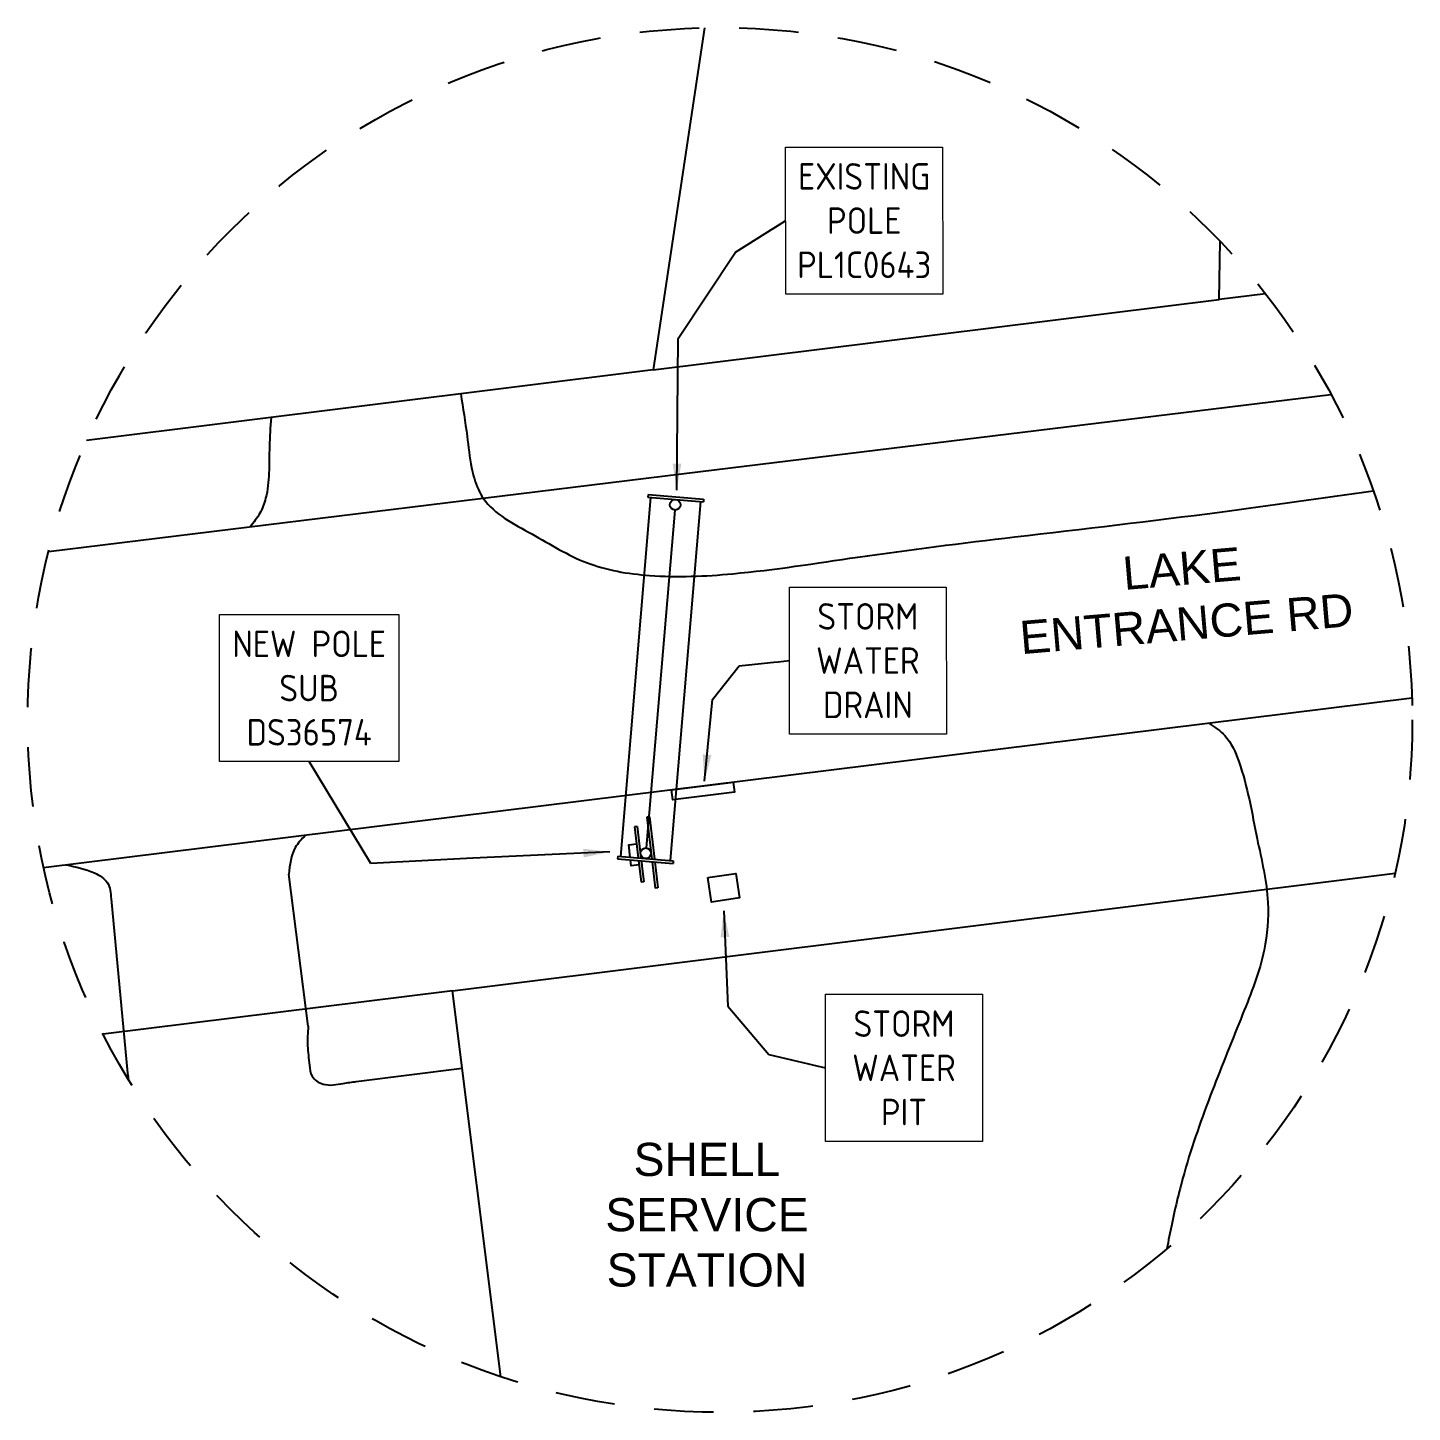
# Model space of a CAD drawing. Header units: metres. Extents: x 300268 to 302887, y 6172399 to 6173904.
# Drawn here: x 302677.8 to 302886.7, y 6173613 to 6173821.8 of the extents above; entities that cross this region are included whole.
import ezdxf

# ---------------------------------------------------------------- set-up
doc = ezdxf.new("R2010")
doc.units = ezdxf.units.M
doc.linetypes.add('IECLdasha', pattern=[5, 3, -2])
doc.layers.add('Notes', color=7, linetype='Continuous')
doc.styles.add('ieISOCP', font='isocp.shx')
doc.styles.add('RoadName', font='arial.ttf', dxfattribs={"height": 2.5})
doc.styles.get("Standard").update_dxf_attribs({"font": 'arial.ttf'})
doc.dimstyles.get("Standard").update_dxf_attribs({"dimtxt": 0.18, "dimasz": 0.18, "dimexe": 0.18, "dimexo": 0.0625, "dimgap": 0.09, "dimtad": 0, "dimtih": 1, "dimtoh": 1, "dimdec": 4, "dimzin": 0, "dimdsep": 46, "dimtxsty": 'Standard', "dimcen": 0.09, "dimadec": 0, "dimazin": 0, "dimtfac": 1, "dimtdec": 4, "dimtofl": 0, "dimtmove": 0, "dimatfit": 3, "dimfxl": 1, "dimtolj": 1, "dimtzin": 0, "dimarcsym": 0})

msp = doc.modelspace()

# ---------------------------------------------------------------- linework, layer by layer
at = {"layer": 'Notes', "linetype": 'Continuous'}
msp.add_line((302864.54, 6173781.72), (302857.54, 6173780.85), dxfattribs=at)
at = {"layer": 'Notes', "color": 9, "linetype": 'Continuous'}
for p, q in [((302772.2, 6173770.22), (302686.74, 6173759.58)), ((302741.94, 6173676.6), (302884.1, 6173694.32))]:
    msp.add_line(p, q, dxfattribs=at)
at = {"layer": 'Notes', "color": 9}
for p, q in [((302771.78, 6173751), (302767.24, 6173696.85)), ((302774.79, 6173696.22), (302779.36, 6173750.37)), ((302775.44, 6173749.09), (302771.14, 6173698.13)), ((302886.64, 6173720.73), (302680.25, 6173695.14)), ((302720.16, 6173671.23), (302717.22, 6173694.15)), ((302690.42, 6173690.43), (302692.91, 6173664.18)), ((302727.41, 6173662.91), (302743.4, 6173664.9))]:
    msp.add_line(p, q, dxfattribs=at)
at = {"layer": 'Notes'}
for p, q in [((302771.42, 6173751.44), (302771.38, 6173751.04)), ((302771.38, 6173751.04), (302779.76, 6173750.33)), ((302771.42, 6173751.44), (302779.79, 6173750.73)), ((302779.79, 6173750.73), (302779.76, 6173750.33)), ((302771.62, 6173702.81), (302771.22, 6173702.76)), ((302771.22, 6173702.76), (302771.98, 6173696.45)), ((302771.62, 6173702.81), (302772.39, 6173696.42)), ((302769.78, 6173701.38), (302769.38, 6173701.33)), ((302769.38, 6173701.33), (302769.95, 6173696.62)), ((302769.78, 6173701.38), (302770.35, 6173696.63)), ((302766.84, 6173696.89), (302766.81, 6173696.49)), ((302766.81, 6173696.49), (302775.18, 6173695.78)), ((302766.84, 6173696.89), (302775.22, 6173696.18)), ((302770, 6173696.22), (302770.38, 6173692.99)), ((302770.4, 6173696.18), (302770.78, 6173693.04)), ((302772.03, 6173696.05), (302772.51, 6173692.04)), ((302772.44, 6173696.01), (302772.91, 6173692.09)), ((302775.22, 6173696.18), (302775.18, 6173695.78)), ((302770.78, 6173693.04), (302770.38, 6173692.99)), ((302772.91, 6173692.09), (302772.51, 6173692.04))]:
    msp.add_line(p, q, dxfattribs=at)
at = {"layer": 'Notes', "color": 9, "linetype": 'Continuous'}
for points in [[(302779.94, 6173821.82), (302772.2, 6173770.22), (302857.54, 6173780.85), (302857.7, 6173789.63)], [(302749.2, 6173618.38), (302741.94, 6173676.6), (302689.23, 6173670.03)]]:
    msp.add_lwpolyline(points, dxfattribs=at)
at = {"layer": 'Notes', "color": 9, "linetype": 'Continuous', "flags": 128}
msp.add_lwpolyline([(302680.98, 6173742.82), (302779.34, 6173754.92), (302874.42, 6173766.53)], dxfattribs=at)
at = {"layer": 'Notes', "color": 9}
for points in [[(302774.94, 6173706.88), (302784.26, 6173708.04), (302784.45, 6173706.53), (302775.13, 6173705.37)], [(302780.44, 6173693.65), (302784.67, 6173694.28), (302785.22, 6173690.58), (302780.98, 6173689.96)]]:
    msp.add_lwpolyline(points, close=True, dxfattribs=at)
at = {"layer": 'Notes'}
for points in [[(302768.73, 6173696.73), (302768.5, 6173698.61), (302769.69, 6173698.75)], [(302770.09, 6173698.8), (302770.35, 6173696.59)], [(302770.07, 6173695.57), (302768.88, 6173695.43), (302768.77, 6173696.32)], [(302770.4, 6173696.18), (302770.47, 6173695.62)]]:
    msp.add_lwpolyline(points, dxfattribs=at)
at = {"layer": 'Notes', "color": 9, "linetype": 'IECLdasha', "ltscale": 3}
msp.add_circle((302782.27, 6173717.43), 104.42, dxfattribs=at)
at = {"layer": 'Notes'}
for centre in [(302775.5, 6173749.89), (302771.07, 6173697.33)]:
    msp.add_circle(centre, 0.8, dxfattribs=at)
at = {"layer": 'Notes', "color": 9}
for points, knots in [([(302743.17, 6173766.61), (302743.51, 6173764.49), (302744.1, 6173760.79), (302744.61, 6173755.92), (302745.47, 6173752.75), (302747.78, 6173748.63), (302754.13, 6173745.57), (302761.97, 6173740.54), (302772.62, 6173738.77), (302786.36, 6173739.39), (302804.64, 6173742.35), (302829.12, 6173745.37), (302855.1, 6173748.31), (302873.09, 6173750.92), (302880.8, 6173751.99)], [0, 0, 0, 0, 1.609811, 2.809088, 3.669997, 4.047267, 6.317275, 8.64994, 11.073849, 14.215185, 18.965186, 24.936467, 32.727617, 38.567334, 38.567334, 38.567334, 38.567334]), ([(302856.02, 6173716.93), (302856.88, 6173716.37), (302859, 6173714.97), (302861.65, 6173708.76), (302862.98, 6173700.24), (302865.32, 6173690.78), (302864.54, 6173681.62), (302860.82, 6173672.34), (302856.37, 6173661.35), (302852.58, 6173650.82), (302850.66, 6173642.76), (302849.9, 6173638.89), (302849.66, 6173637.66)], [0, 0, 0, 0, 0.760352, 1.870629, 4.862604, 7.306284, 9.101424, 11.652627, 14.758636, 18.010724, 20.024565, 20.967416, 20.967416, 20.967416, 20.967416])]:
    msp.add_open_spline(points, degree=3, knots=knots, dxfattribs=at)
for points in [[(302714.56, 6173763.05), (302714.31, 6173758.68), (302714.24, 6173754.68), (302713.74, 6173750.87), (302712.87, 6173748.62), (302711.39, 6173746.56)], [(302719.74, 6173700.04), (302718.2, 6173698.17), (302717.22, 6173694.15)], [(302683.67, 6173695.57), (302687.92, 6173694.35), (302689.88, 6173692.88), (302690.42, 6173690.43)], [(302720.16, 6173671.23), (302720.06, 6173668.29), (302720.35, 6173665.36), (302720.75, 6173663.69), (302722.41, 6173662.51), (302725.45, 6173662.61), (302727.41, 6173662.91)]]:
    msp.add_spline(points, degree=3, dxfattribs=at)
at = {"layer": 'Notes'}
msp.add_open_spline([(302692.91, 6173664.18), (302692.96, 6173663.84), (302693.01, 6173663.5), (302693.06, 6173663.16)], degree=3, dxfattribs=at)

# ---------------------------------------------------------------- texts
at = {"layer": 'Notes', "insert": (302851.71, 6173742.77), "char_height": 5, "width": 55.8688, "attachment_point": 2, "rotation": 4.8671, "style": 'RoadName'}
msp.add_mtext('{\\C7;LAKE ENTRANCE RD}', dxfattribs=at)
at = {"layer": 'Notes', "insert": (302780.3, 6173653.65), "char_height": 5, "width": 51.8563, "attachment_point": 2, "style": 'RoadName'}
msp.add_mtext('{\\C7;SHELL SERVICE STATION}', dxfattribs=at)

# ---------------------------------------------------------------- next in the draw order: texts
at = {"layer": 'Notes', "char_height": 4, "attachment_point": 5, "style": 'ieISOCP', "bg_fill": 3, "box_fill_scale": 1.5, "bg_fill_color": 256, "bg_fill_transparency": 0}
for s, insert, width in [('EXISTING POLE PL1C0643', (302804.02, 6173792.75), 23.6601), ('STORM WATER \\PDRAIN', (302804.57, 6173726.38), 23.6601), ('NEW POLE SUB DS36574', (302720.3, 6173722.24), 27.0335), ('STORM WATER \\PPIT', (302810.02, 6173664.96), 23.6601)]:
    msp.add_mtext(s, dxfattribs=dict(at, insert=insert, width=width))

# ---------------------------------------------------------------- next in the draw order: linework, layer by layer
at = {"layer": 'Notes', "color": 7, "linetype": 'Continuous', "lineweight": 0}
for points in [[(302792.17, 6173803.84), (302815.85, 6173803.84), (302815.86, 6173781.67), (302792.19, 6173781.67)], [(302792.73, 6173737.47), (302816.4, 6173737.47), (302816.42, 6173715.29), (302792.74, 6173715.29)], [(302706.79, 6173733.32), (302733.82, 6173733.32), (302733.83, 6173711.15), (302706.8, 6173711.15)], [(302798.18, 6173676.05), (302821.85, 6173676.05), (302821.87, 6173653.87), (302798.19, 6173653.87)]]:
    msp.add_lwpolyline(points, close=True, dxfattribs=at)

# ---------------------------------------------------------------- next in the draw order: leaders
at = {"layer": 'Notes', "color": 9, "linetype": 'Continuous'}
for points in [[(302775.74, 6173752.1), (302775.97, 6173774.97), (302784.61, 6173788.01), (302792.18, 6173792.75)], [(302779.93, 6173708.2), (302781.12, 6173720.54), (302785.18, 6173725.59), (302792.74, 6173726.38)], [(302765.66, 6173697.53), (302744.99, 6173696.59), (302729.58, 6173695.79), (302720.31, 6173711.15)], [(302782.85, 6173688.66), (302783.44, 6173674.26), (302789.62, 6173666.98), (302798.19, 6173664.96)]]:
    msp.add_leader(points, dimstyle='Standard', override={"dimasz": 4, "dimfxl": 1.25}, dxfattribs=at)

doc.saveas('drawing.dxf')
